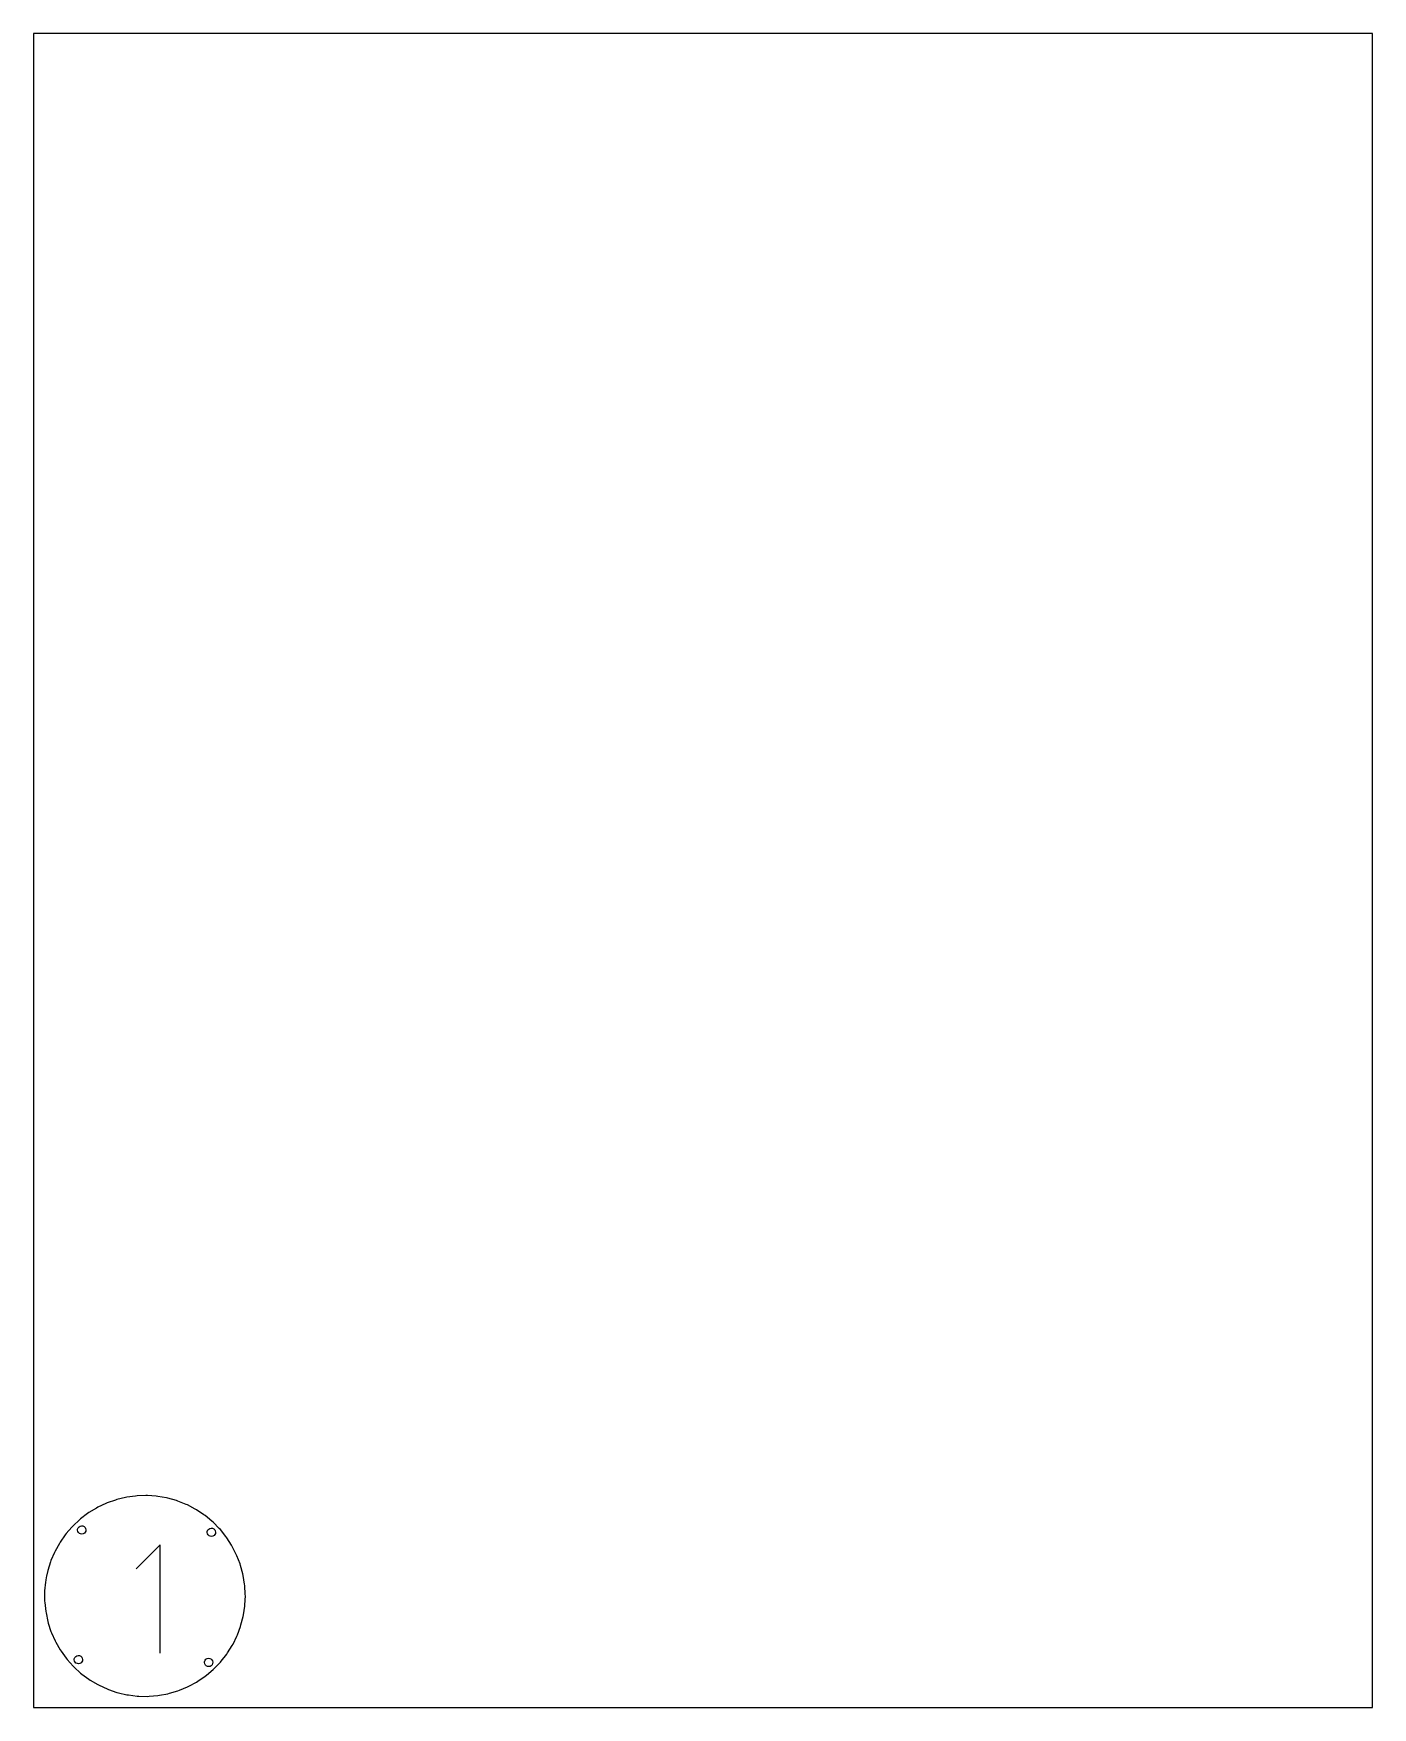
# Model space of a CAD drawing. Extents: x 0 to 800, y 0 to 1000.
import ezdxf

# ---------------------------------------------------------------- set-up
doc = ezdxf.new("R2010")
doc.units = 0

msp = doc.modelspace()

# ---------------------------------------------------------------- linework, layer by layer
at = {"layer": 'annotation', "color": 1}
for p, q in [((75.697459, 97.165531), (61.294926, 82.758935)), ((75.697459, 32.380542), (75.697459, 97.165531))]:
    msp.add_line(p, q, dxfattribs=at)
at = {"layer": 'boundary', "color": 5}
for p, q in [((43.145029, 121.834234), (38.389337, 119.608329)), ((43.984269, 122.22704), (43.145029, 121.834234)), ((48.943624, 123.952159), (43.984269, 122.22704)), ((49.818804, 124.256592), (48.943624, 123.952159)), ((54.929254, 125.462646), (49.818804, 124.256592)), ((55.831099, 125.675479), (54.929254, 125.462646)), ((61.038468, 126.349678), (55.831099, 125.675479)), ((61.957416, 126.468654), (61.038468, 126.349678)), ((67.206508, 126.603847), (61.957416, 126.468654)), ((68.132818, 126.627704), (67.206508, 126.603847)), ((73.367991, 126.222476), (68.132818, 126.627704)), ((74.291845, 126.150965), (73.367991, 126.222476)), ((79.457603, 125.209588), (74.291845, 126.150965)), ((80.369208, 125.043462), (79.457603, 125.209588)), ((85.410794, 123.575933), (80.369208, 125.043462)), ((86.300486, 123.316957), (85.410794, 123.575933)), ((91.164459, 121.33882), (86.300486, 123.316957)), ((92.022807, 120.989737), (91.164459, 121.33882)), ((96.657605, 118.521969), (92.022807, 120.989737)), ((27.472325, 112.091), (23.618812, 108.524252)), ((28.152356, 112.720426), (27.472325, 112.091)), ((32.352174, 115.872054), (28.152356, 112.720426)), ((33.093319, 116.428224), (32.352174, 115.872054)), ((37.594935, 119.131313), (33.093319, 116.428224)), ((38.389337, 119.608329), (37.594935, 119.131313)), ((97.475511, 118.08648), (96.657605, 118.521969)), ((101.832007, 115.155238), (97.475511, 118.08648)), ((102.600801, 114.637959), (101.832007, 115.155238)), ((106.632814, 111.27431), (102.600801, 114.637959)), ((107.344346, 110.680725), (106.632814, 111.27431)), ((111.009132, 106.92033), (107.344346, 110.680725)), ((19.003855, 103.128951), (15.961409, 98.849373)), ((19.540757, 103.884171), (19.003855, 103.128951)), ((23.007104, 107.82824), (19.540757, 103.884171)), ((23.618812, 108.524252), (23.007104, 107.82824)), ((111.655859, 106.256731), (111.009132, 106.92033)), ((114.914575, 102.139447), (111.655859, 106.256731)), ((115.489643, 101.412868), (114.914575, 102.139447)), ((118.307747, 96.982343), (115.489643, 101.412868)), ((12.54765, 92.624154), (10.444934, 87.812727)), ((12.918717, 93.47323), (12.54765, 92.624154)), ((15.505006, 98.042952), (12.918717, 93.47323)), ((15.961409, 98.849373), (15.505006, 98.042952)), ((118.805059, 96.200486), (118.307747, 96.982343)), ((121.152676, 91.503685), (118.805059, 96.200486)), ((121.566961, 90.674837), (121.152676, 91.503685)), ((123.419201, 85.761543), (121.566961, 90.674837)), ((8.566282, 81.927869), (7.767428, 78.387374)), ((10.163136, 86.929998), (8.566282, 81.927869)), ((10.444934, 87.812727), (10.163136, 86.929998)), ((123.746067, 84.894491), (123.419201, 85.761543)), ((125.083304, 79.816791), (123.746067, 84.894491)), ((7.207396, 74.959331), (6.6675, 69.736328)), ((7.351239, 76.163269), (7.207396, 74.959331)), ((7.626453, 77.76258), (7.351239, 76.163269)), ((7.767428, 78.387374), (7.626453, 77.76258)), ((125.319288, 78.920726), (125.083304, 79.816791)), ((126.127341, 73.732442), (125.319288, 78.920726)), ((126.269938, 72.816862), (126.127341, 73.732442)), ((126.540241, 67.572991), (126.269938, 72.816862)), ((6.6675, 69.736328), (6.6675, 68.80971)), ((6.6675, 68.80971), (6.6675, 63.558877)), ((6.6675, 63.558877), (6.762776, 62.63717)), ((6.762776, 62.63717), (7.302672, 57.414167)), ((125.461885, 55.290058), (126.269938, 60.478342)), ((126.269938, 60.478342), (126.317639, 61.403731)), ((126.317639, 61.403731), (126.587942, 66.647602)), ((126.587942, 66.647602), (126.540241, 67.572991)), ((7.302672, 57.414167), (7.492214, 56.507142)), ((7.492214, 56.507142), (8.566282, 51.367335)), ((8.566282, 51.367335), (8.84808, 50.484606)), ((8.84808, 50.484606), (10.444934, 45.482477)), ((123.98205, 49.296778), (125.319287, 54.374478)), ((125.319287, 54.374478), (125.461885, 55.290058)), ((10.444934, 45.482477), (10.816002, 44.633402)), ((10.816002, 44.633402), (12.918717, 39.821975)), ((119.219345, 37.923566), (121.566961, 42.620367)), ((121.566961, 42.620367), (121.893827, 43.487419)), ((121.893827, 43.487419), (123.746067, 48.400713)), ((123.746067, 48.400713), (123.98205, 49.296778)), ((12.918717, 39.821975), (13.375121, 39.015553)), ((13.375121, 39.015553), (15.961409, 34.445831)), ((15.961409, 34.445831), (16.498312, 33.690612)), ((16.498312, 33.690612), (19.540758, 29.411033)), ((112.230927, 27.765053), (115.489643, 31.882337)), ((115.489643, 31.882337), (115.986955, 32.664194)), ((115.986955, 32.664194), (118.80506, 37.094718)), ((118.80506, 37.094718), (119.219345, 37.923566)), ((19.540758, 29.411033), (20.152466, 28.715021)), ((20.152466, 28.715021), (23.618812, 24.770952)), ((23.618812, 24.770952), (24.298844, 24.141526)), ((24.298844, 24.141526), (28.152356, 20.574778)), ((28.152356, 20.574778), (28.893501, 20.018609)), ((28.893501, 20.018609), (33.093319, 16.86698)), ((103.312332, 19.25083), (107.344346, 22.61448)), ((107.344346, 22.61448), (107.991073, 23.278079)), ((107.991073, 23.278079), (111.655859, 27.038474)), ((111.655859, 27.038474), (112.230927, 27.765053)), ((33.093319, 16.86698), (33.887721, 16.389965)), ((33.887721, 16.389965), (38.389338, 13.686875)), ((38.389338, 13.686875), (39.228577, 13.294069)), ((39.228577, 13.294069), (43.984269, 11.068164)), ((43.984269, 11.068164), (44.859449, 10.763731)), ((44.859449, 10.763731), (49.818804, 9.038612)), ((86.300486, 9.978247), (87.158834, 10.32733)), ((87.158834, 10.32733), (92.022807, 12.305467)), ((92.022807, 12.305467), (92.840712, 12.740956)), ((92.840712, 12.740956), (97.475511, 15.208724)), ((97.475511, 15.208724), (98.244304, 15.726002)), ((98.244304, 15.726002), (102.600801, 18.657245)), ((102.600801, 18.657245), (103.312332, 19.25083)), ((49.818804, 9.038612), (50.720648, 8.825779)), ((50.720648, 8.825779), (55.831099, 7.619725)), ((55.831099, 7.619725), (56.750046, 7.500749)), ((56.750046, 7.500749), (61.957416, 6.82655)), ((61.957416, 6.82655), (62.883726, 6.802693)), ((62.883726, 6.802693), (68.132818, 6.6675)), ((68.132818, 6.6675), (69.056672, 6.739011)), ((69.056672, 6.739011), (74.291845, 7.144239)), ((74.291845, 7.144239), (75.203449, 7.310365)), ((75.203449, 7.310365), (80.369208, 8.251742)), ((80.369208, 8.251742), (81.258899, 8.510718)), ((81.258899, 8.510718), (86.300486, 9.978247))]:
    msp.add_line(p, q, dxfattribs=at)
at = {"layer": 'frame', "color": 5}
for p, q in [((800, 1000), (0, 1000)), ((0, 1000), (0, 0)), ((800, 0), (800, 1000)), ((0, 0), (800, 0))]:
    msp.add_line(p, q, dxfattribs=at)
at = {"layer": 'hole', "color": 5}
for p, q in [((26.365379, 105.950133), (26.383809, 106.459671)), ((26.522648, 105.188933), (26.365379, 105.950133)), ((26.383809, 106.459671), (26.771217, 107.43094)), ((26.907444, 104.513587), (26.522648, 105.188933)), ((26.771217, 107.43094), (27.294602, 108.005597)), ((27.482102, 103.990208), (26.907444, 104.513587)), ((27.294602, 108.005597), (27.969944, 108.390393)), ((28.190363, 103.67002), (27.482102, 103.990208)), ((27.969944, 108.390393), (28.731145, 108.547662)), ((28.962908, 103.584369), (28.190363, 103.67002)), ((28.731145, 108.547662), (29.503688, 108.462012)), ((29.724108, 103.741638), (28.962908, 103.584369)), ((29.503688, 108.462012), (30.211954, 108.141824)), ((30.399454, 104.126434), (29.724108, 103.741638)), ((30.211954, 108.141824), (30.786607, 107.618439)), ((30.922834, 104.701087), (30.399454, 104.126434)), ((30.786607, 107.618439), (31.171403, 106.943097)), ((31.243021, 105.409353), (30.922834, 104.701087)), ((31.171403, 106.943097), (31.328672, 106.181896)), ((31.328672, 106.181896), (31.243021, 105.409353)), ((103.833295, 104.568095), (103.851724, 105.077631)), ((103.990567, 103.806893), (103.833295, 104.568095)), ((103.851724, 105.077631), (104.239138, 106.048901)), ((104.375365, 103.131549), (103.990567, 103.806893)), ((104.239138, 106.048901), (104.762518, 106.623554)), ((104.84548, 102.661432), (104.375365, 103.131549)), ((104.762518, 106.623554), (105.437862, 107.008352)), ((104.950018, 102.608166), (104.84548, 102.661432)), ((105.658281, 102.287977), (104.950018, 102.608166)), ((105.437862, 107.008352), (106.199061, 107.165624)), ((106.430824, 102.202331), (105.658281, 102.287977)), ((106.199061, 107.165624), (106.971603, 107.079971)), ((107.192023, 102.359595), (106.430824, 102.202331)), ((106.971603, 107.079971), (107.679867, 106.759781)), ((107.867368, 102.744393), (107.192023, 102.359595)), ((107.679867, 106.759781), (108.254525, 106.236401)), ((108.390752, 103.319049), (107.867368, 102.744393)), ((108.254525, 106.236401), (108.639319, 105.561054)), ((108.710937, 104.027313), (108.390752, 103.319049)), ((108.639319, 105.561054), (108.796588, 104.799857)), ((108.796588, 104.799857), (108.710937, 104.027313)), ((24.785138, 29.976155), (25.30852, 30.550811)), ((25.30852, 30.550811), (25.983866, 30.935609)), ((25.983866, 30.935609), (26.745066, 31.092874)), ((26.745066, 31.092874), (27.517606, 31.007227)), ((27.517606, 31.007227), (28.225871, 30.687038)), ((28.225871, 30.687038), (28.800525, 30.163655)), ((28.800525, 30.163655), (29.185323, 29.488311)), ((24.379302, 28.495347), (24.397727, 29.004887)), ((24.536571, 27.73415), (24.379302, 28.495347)), ((24.397727, 29.004887), (24.785138, 29.976155)), ((24.921364, 27.058804), (24.536571, 27.73415)), ((25.391481, 26.588689), (24.921364, 27.058804)), ((25.49602, 26.535424), (25.391481, 26.588689)), ((26.204286, 26.215233), (25.49602, 26.535424)), ((26.976828, 26.12958), (26.204286, 26.215233)), ((27.738025, 26.286852), (26.976828, 26.12958)), ((28.413371, 26.67165), (27.738025, 26.286852)), ((28.936751, 27.246303), (28.413371, 26.67165)), ((29.256942, 27.954569), (28.936751, 27.246303)), ((29.185323, 29.488311), (29.342595, 28.72711)), ((29.342595, 28.72711), (29.256942, 27.954569)), ((102.142672, 26.804722), (102.161098, 27.31426)), ((102.299939, 26.043522), (102.142672, 26.804722)), ((102.161098, 27.31426), (102.548508, 28.285528)), ((102.684735, 25.368178), (102.299939, 26.043522)), ((102.548508, 28.285528), (103.071893, 28.860183)), ((103.259393, 24.844794), (102.684735, 25.368178)), ((103.071893, 28.860183), (103.747235, 29.244979)), ((103.967654, 24.524609), (103.259393, 24.844794)), ((103.747235, 29.244979), (104.508436, 29.402251)), ((104.740199, 24.438958), (103.967654, 24.524609)), ((104.508436, 29.402251), (105.280979, 29.316598)), ((105.501398, 24.596227), (104.740199, 24.438958)), ((105.280979, 29.316598), (105.989242, 28.99641)), ((106.176742, 24.98102), (105.501398, 24.596227)), ((105.989242, 28.99641), (106.563898, 28.473028)), ((106.700124, 25.555678), (106.176742, 24.98102)), ((106.563898, 28.473028), (106.948694, 27.797683)), ((107.020313, 26.263942), (106.700124, 25.555678)), ((106.948694, 27.797683), (107.105965, 27.036484)), ((107.105965, 27.036484), (107.020313, 26.263942))]:
    msp.add_line(p, q, dxfattribs=at)

doc.saveas('drawing.dxf')
